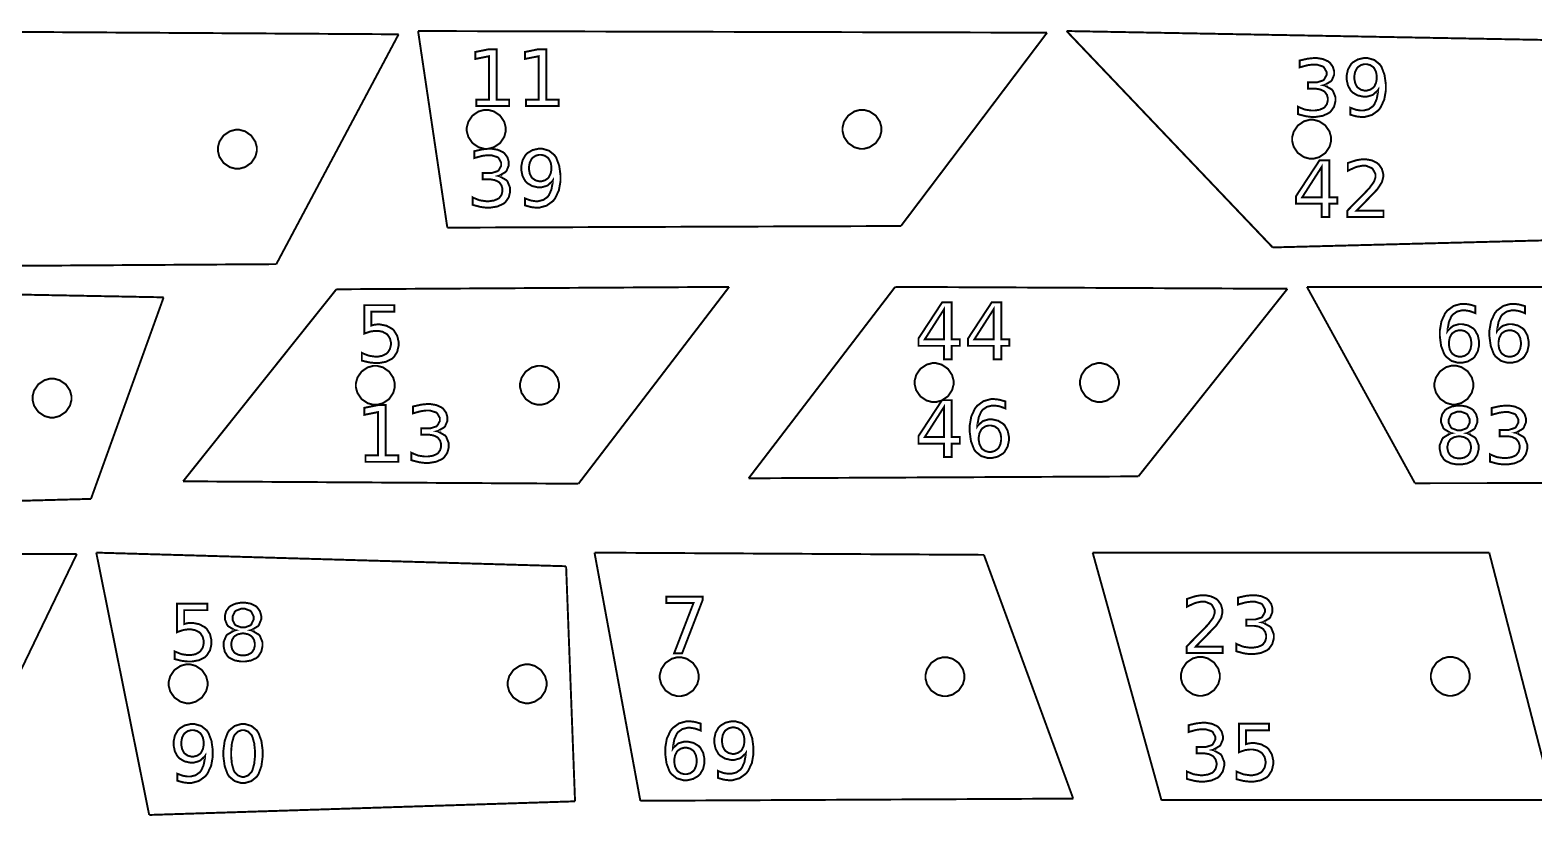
# Model space of a CAD drawing. Extents: x 0 to 51.8, y 1.6 to 26.8.
# Drawn here: x 33.59 to 41.64, y 4.55 to 8.76 of the extents above; entities that cross this region are included whole.
import ezdxf

# ---------------------------------------------------------------- set-up
doc = ezdxf.new("R2010")
doc.units = 0
doc.layers.get('0').update_dxf_attribs({"linetype": 'CONTINUOUS'})

msp = doc.modelspace()

# ---------------------------------------------------------------- linework, layer by layer
at = {"color": 0, "const_width": 0.010417}
for points in [[(32.7807, 8.75418), (35.5618, 8.73671)], [(35.5618, 8.73671), (34.9076, 7.50678)], [(35.666, 8.75418), (39.0307, 8.74544)], [(35.666, 8.75418), (35.8224, 7.7021)], [(39.0307, 8.74544), (38.2489, 7.71083)], [(39.1349, 8.75418), (42.2671, 8.69586)], [(39.1349, 8.75418), (40.2375, 7.59625)], [(35.8224, 7.7021), (38.2489, 7.71083)], [(40.2375, 7.59625), (42.4844, 7.65457)], [(32.189, 7.48926), (34.9076, 7.50678)], [(31.3793, 7.3851), (34.3049, 7.32921)], [(34.3049, 7.32921), (33.9161, 6.25054)], [(35.2289, 7.37224), (34.409, 6.34462)], [(35.2289, 7.37224), (37.33, 7.3851)], [(37.33, 7.3851), (36.524, 6.33176)], [(38.2182, 7.3851), (37.4342, 6.36079)], [(38.2182, 7.3851), (40.3165, 7.37489)], [(40.3165, 7.37489), (39.5192, 6.37104)], [(40.4207, 7.3851), (43.2975, 7.38319)], [(40.4207, 7.3851), (40.9985, 6.33453)], [(37.4342, 6.36079), (39.5192, 6.37104)], [(34.409, 6.34462), (36.524, 6.33176)], [(40.9985, 6.33453), (43.0807, 6.33649)], [(31.8344, 6.19461), (33.9161, 6.25054)], [(31.6142, 5.96306), (33.8403, 5.95535)], [(33.8403, 5.95535), (33.3397, 4.91476)], [(33.9444, 5.96306), (36.4578, 5.89014)], [(33.9444, 5.96306), (34.2276, 4.55925)], [(36.6097, 5.96306), (38.6928, 5.95122)], [(36.6097, 5.96306), (36.8549, 4.63499)], [(38.6928, 5.95122), (39.1704, 4.64681)], [(39.2746, 5.96306), (41.396, 5.96268)], [(39.2746, 5.96306), (39.6424, 4.63878)], [(41.396, 5.96268), (41.7386, 4.63921)], [(36.4578, 5.89014), (36.5056, 4.63222)], [(34.2276, 4.55925), (36.5056, 4.63222)], [(36.8549, 4.63499), (39.1704, 4.64681)], [(39.6424, 4.63878), (41.7386, 4.63921)]]:
    msp.add_lwpolyline(points, dxfattribs=at)
at = {"color": 1, "const_width": 0.010417}
for points in [[(35.9782, 8.38764), (36.0456, 8.38764), (36.0456, 8.61942), (35.9724, 8.60488), (35.9724, 8.64219), (36.0451, 8.65696), (36.0861, 8.65696), (36.0861, 8.38764), (36.1532, 8.38764), (36.1532, 8.35314), (35.9782, 8.35314), (35.9782, 8.38764)], [(36.2436, 8.38764), (36.3108, 8.38764), (36.3108, 8.61942), (36.2376, 8.60488), (36.2376, 8.64219), (36.3104, 8.65696), (36.3514, 8.65696), (36.3514, 8.38764), (36.4185, 8.38764), (36.4185, 8.35314), (36.2436, 8.35314), (36.2436, 8.38764)], [(40.5107, 8.46408), (40.5157, 8.46306), (40.554, 8.44119), (40.5568, 8.43782), (40.5596, 8.43451), (40.5735, 8.40007), (40.5735, 8.38857), (40.5735, 8.37864), (40.5657, 8.34868), (40.5476, 8.32303), (40.5424, 8.3189), (40.5372, 8.31483), (40.505, 8.30051), (40.4671, 8.29438), (40.4546, 8.29438), (40.4447, 8.29438), (40.4186, 8.29764), (40.4153, 8.29829), (40.4119, 8.29893), (40.3769, 8.30817), (40.3733, 8.30935), (40.3733, 8.34907), (40.3763, 8.34744), (40.4075, 8.33475), (40.411, 8.33388), (40.4143, 8.33306), (40.4436, 8.32889), (40.4535, 8.32889), (40.4619, 8.32889), (40.4874, 8.33268), (40.5089, 8.34158), (40.5122, 8.34407), (40.5157, 8.34668), (40.5274, 8.3629), (40.5325, 8.38217), (40.5325, 8.38857), (40.5325, 8.39458), (40.5278, 8.41249), (40.5167, 8.42796), (40.5136, 8.43044), (40.5104, 8.433), (40.4911, 8.44185), (40.4688, 8.44564), (40.4612, 8.44564), (40.4258, 8.44564), (40.4258, 8.47949), (40.4631, 8.47949), (40.4746, 8.47949), (40.5065, 8.48964), (40.5092, 8.49164), (40.5119, 8.49371), (40.5256, 8.51839), (40.5256, 8.52658), (40.5256, 8.53554), (40.5115, 8.56033), (40.5087, 8.56239), (40.506, 8.56451), (40.4725, 8.57497), (40.4612, 8.57497), (40.4522, 8.57497), (40.4282, 8.57194), (40.425, 8.57129), (40.4218, 8.57069), (40.3864, 8.56108), (40.3825, 8.55979), (40.3825, 8.59646), (40.3864, 8.59754), (40.4229, 8.60568), (40.4264, 8.60622), (40.4297, 8.60678), (40.4561, 8.60949), (40.465, 8.60949), (40.4754, 8.60949), (40.5068, 8.60417), (40.5344, 8.59179), (40.5389, 8.58822), (40.5435, 8.58469), (40.5594, 8.56321), (40.5663, 8.53885), (40.5663, 8.53071), (40.5663, 8.52007), (40.5542, 8.4911), (40.5518, 8.48817), (40.5493, 8.48529), (40.5151, 8.46522), (40.5107, 8.46408)], [(40.6528, 8.30653), (40.6528, 8.34407), (40.6553, 8.34289), (40.6814, 8.33344), (40.684, 8.33279), (40.6867, 8.33214), (40.7081, 8.32889), (40.7153, 8.32889), (40.7242, 8.32889), (40.751, 8.33572), (40.7737, 8.35167), (40.7774, 8.35622), (40.781, 8.36079), (40.7942, 8.39068), (40.8014, 8.43007), (40.8018, 8.43935), (40.7999, 8.43647), (40.775, 8.41407), (40.7719, 8.41243), (40.7689, 8.41092), (40.7413, 8.4031), (40.7319, 8.4031), (40.7217, 8.4031), (40.6911, 8.41), (40.6642, 8.42611), (40.6597, 8.43067), (40.6553, 8.43528), (40.6399, 8.46332), (40.6332, 8.4955), (40.6332, 8.50618), (40.6332, 8.51671), (40.6401, 8.54824), (40.6563, 8.57639), (40.6608, 8.58106), (40.6654, 8.58583), (40.6931, 8.60237), (40.7242, 8.60949), (40.7346, 8.60949), (40.7463, 8.60949), (40.781, 8.59939), (40.8104, 8.57585), (40.8151, 8.56912), (40.8197, 8.56239), (40.8358, 8.51958), (40.8429, 8.46869), (40.8429, 8.45171), (40.8429, 8.4356), (40.8343, 8.38726), (40.8144, 8.34429), (40.8088, 8.33713), (40.8031, 8.33003), (40.7688, 8.30507), (40.7299, 8.29438), (40.7171, 8.29438), (40.7092, 8.29438), (40.6883, 8.29693), (40.6858, 8.29742), (40.6831, 8.29796), (40.6556, 8.30556), (40.6528, 8.30653)], [(40.7346, 8.43544), (40.7407, 8.43544), (40.7592, 8.44015), (40.7756, 8.45117), (40.7782, 8.45432), (40.781, 8.45747), (40.7904, 8.47672), (40.7944, 8.49886), (40.7944, 8.50618), (40.7944, 8.51351), (40.7904, 8.53549), (40.781, 8.55469), (40.7782, 8.55783), (40.7756, 8.56104), (40.7592, 8.57215), (40.7407, 8.57693), (40.7346, 8.57693), (40.7283, 8.57693), (40.7096, 8.57215), (40.6932, 8.56104), (40.6906, 8.55783), (40.6878, 8.55469), (40.6785, 8.53549), (40.6744, 8.51351), (40.6744, 8.50618), (40.6744, 8.49886), (40.6785, 8.47672), (40.6878, 8.45747), (40.6906, 8.45432), (40.6932, 8.45117), (40.7096, 8.44015), (40.7283, 8.43544), (40.7346, 8.43544)], [(36.0957, 7.97885), (36.1006, 7.97781), (36.1389, 7.95594), (36.1417, 7.95258), (36.1444, 7.94928), (36.1583, 7.91482), (36.1583, 7.90332), (36.1583, 7.89339), (36.1506, 7.86344), (36.1325, 7.83778), (36.1274, 7.83365), (36.1222, 7.82958), (36.0899, 7.81526), (36.0521, 7.80914), (36.0394, 7.80914), (36.0296, 7.80914), (36.0035, 7.81239), (36.0001, 7.81304), (35.9968, 7.81369), (35.9618, 7.82292), (35.9583, 7.82411), (35.9583, 7.86382), (35.9611, 7.86219), (35.9924, 7.8495), (35.9958, 7.84864), (35.9992, 7.84782), (36.0285, 7.84364), (36.0383, 7.84364), (36.0468, 7.84364), (36.0724, 7.84744), (36.0938, 7.85633), (36.0972, 7.85883), (36.1006, 7.86143), (36.1124, 7.87765), (36.1174, 7.89692), (36.1174, 7.90332), (36.1174, 7.90935), (36.1126, 7.92725), (36.1017, 7.94271), (36.0985, 7.94521), (36.0953, 7.94775), (36.076, 7.9566), (36.0536, 7.96039), (36.0461, 7.96039), (36.0108, 7.96039), (36.0108, 7.99425), (36.0479, 7.99425), (36.0594, 7.99425), (36.0914, 8.00439), (36.0942, 8.0064), (36.0968, 8.00846), (36.1104, 8.03315), (36.1104, 8.04135), (36.1104, 8.05029), (36.0965, 8.07508), (36.0938, 8.07715), (36.091, 8.07926), (36.0574, 8.08974), (36.0461, 8.08974), (36.0371, 8.08974), (36.0132, 8.08669), (36.0099, 8.08604), (36.0067, 8.08544), (35.9712, 8.07585), (35.9674, 8.07454), (35.9674, 8.11122), (35.9712, 8.11231), (36.0078, 8.12044), (36.0113, 8.12099), (36.0146, 8.12153), (36.041, 8.12424), (36.0499, 8.12424), (36.0603, 8.12424), (36.0918, 8.11893), (36.1193, 8.10656), (36.1239, 8.10297), (36.1285, 8.09944), (36.1443, 8.07796), (36.1512, 8.0536), (36.1512, 8.04546), (36.1512, 8.03483), (36.139, 8.00586), (36.1367, 8.00293), (36.1343, 8.00006), (36.1001, 7.97999), (36.0957, 7.97885)], [(36.2376, 7.82129), (36.2376, 7.85883), (36.2403, 7.85764), (36.2662, 7.84819), (36.2689, 7.84754), (36.2715, 7.8469), (36.2931, 7.84364), (36.3001, 7.84364), (36.309, 7.84364), (36.336, 7.85047), (36.3586, 7.86643), (36.3622, 7.87099), (36.3658, 7.87554), (36.379, 7.90543), (36.3863, 7.94482), (36.3868, 7.9541), (36.3849, 7.95122), (36.3599, 7.92882), (36.3568, 7.92719), (36.3537, 7.92567), (36.3261, 7.91786), (36.3169, 7.91786), (36.3067, 7.91786), (36.2761, 7.92475), (36.249, 7.94086), (36.2446, 7.94542), (36.2401, 7.95003), (36.2247, 7.97808), (36.2182, 8.01025), (36.2182, 8.02094), (36.2182, 8.03147), (36.225, 8.06299), (36.2411, 8.09115), (36.2457, 8.09581), (36.2503, 8.10058), (36.2781, 8.11714), (36.309, 8.12424), (36.3194, 8.12424), (36.3311, 8.12424), (36.366, 8.11415), (36.3953, 8.0906), (36.4, 8.08388), (36.4046, 8.07715), (36.4208, 8.03435), (36.4278, 7.98346), (36.4278, 7.96647), (36.4278, 7.95036), (36.4192, 7.90201), (36.3993, 7.85906), (36.3938, 7.85189), (36.3881, 7.84478), (36.3536, 7.81982), (36.3149, 7.80914), (36.3019, 7.80914), (36.2942, 7.80914), (36.2733, 7.81168), (36.2707, 7.81218), (36.2681, 7.81272), (36.2406, 7.82032), (36.2376, 7.82129)], [(36.3194, 7.95019), (36.3257, 7.95019), (36.3442, 7.95492), (36.3604, 7.96593), (36.3631, 7.96907), (36.3658, 7.97222), (36.3753, 7.99149), (36.3794, 8.01361), (36.3794, 8.02094), (36.3794, 8.02826), (36.3753, 8.05024), (36.3658, 8.06944), (36.3631, 8.0726), (36.3604, 8.07579), (36.3442, 8.08692), (36.3257, 8.09169), (36.3194, 8.09169), (36.3132, 8.09169), (36.2946, 8.08692), (36.2782, 8.07579), (36.2754, 8.0726), (36.2728, 8.06944), (36.2633, 8.05024), (36.2594, 8.02826), (36.2594, 8.02094), (36.2594, 8.01361), (36.2633, 7.99149), (36.2728, 7.97222), (36.2754, 7.96907), (36.2782, 7.96593), (36.2946, 7.95492), (36.3132, 7.95019), (36.3194, 7.95019)], [(40.4883, 8.06256), (40.54, 8.06256), (40.54, 7.86464), (40.5835, 7.86464), (40.5835, 7.83035), (40.54, 7.83035), (40.54, 7.75874), (40.4993, 7.75874), (40.4993, 7.83035), (40.3621, 7.83035), (40.3621, 7.87007), (40.4883, 8.06256)], [(40.6868, 7.79324), (40.8303, 7.79324), (40.8303, 7.75874), (40.6376, 7.75874), (40.6376, 7.79324), (40.6414, 7.79731), (40.665, 7.82167), (40.6944, 7.85157), (40.7011, 7.85835), (40.7079, 7.86518), (40.7342, 7.89188), (40.7503, 7.9089), (40.7519, 7.91086), (40.7553, 7.91456), (40.7782, 7.94586), (40.7796, 7.9484), (40.7808, 7.95101), (40.7875, 7.97168), (40.7875, 7.97857), (40.7875, 7.98844), (40.7732, 8.01557), (40.7704, 8.01807), (40.7676, 8.02067), (40.7365, 8.03347), (40.7261, 8.03347), (40.716, 8.03347), (40.6889, 8.02789), (40.6853, 8.02675), (40.6818, 8.02567), (40.6436, 8.00862), (40.6396, 8.00635), (40.6396, 8.04779), (40.6436, 8.04949), (40.6822, 8.06196), (40.6858, 8.06278), (40.6893, 8.06364), (40.7164, 8.06799), (40.7254, 8.06799), (40.736, 8.06799), (40.7678, 8.06207), (40.7958, 8.04829), (40.8006, 8.04432), (40.8053, 8.04042), (40.8217, 8.01688), (40.8287, 7.99029), (40.8287, 7.98139), (40.8287, 7.9725), (40.8228, 7.94863), (40.8217, 7.94581), (40.8204, 7.94303), (40.7993, 7.9101), (40.7963, 7.90631), (40.7954, 7.90533), (40.7854, 7.89486), (40.7682, 7.87696), (40.7636, 7.87224), (40.7592, 7.86757), (40.7308, 7.83837), (40.6951, 7.80171), (40.6868, 7.79324)], [(40.4993, 8.02675), (40.3956, 7.86464), (40.4993, 7.86464), (40.4993, 8.02675)], [(35.3779, 7.28728), (35.5394, 7.28728), (35.5394, 7.25256), (35.4157, 7.25256), (35.4157, 7.17811), (35.4172, 7.17865), (35.4321, 7.18246), (35.4335, 7.18267), (35.435, 7.18294), (35.4474, 7.18419), (35.4515, 7.18419), (35.4629, 7.18419), (35.4971, 7.17719), (35.5271, 7.16086), (35.5321, 7.15619), (35.5369, 7.15158), (35.5543, 7.12349), (35.5618, 7.09158), (35.5618, 7.08089), (35.5618, 7.07004), (35.5542, 7.03733), (35.5363, 7.00928), (35.5313, 7.00472), (35.5261, 7.00022), (35.4944, 6.98438), (35.4575, 6.9776), (35.4453, 6.9776), (35.4356, 6.9776), (35.4094, 6.98031), (35.4063, 6.98085), (35.4029, 6.98139), (35.3688, 6.98953), (35.3651, 6.99061), (35.3651, 7.03185), (35.3682, 7.03022), (35.3999, 7.01774), (35.4032, 7.01688), (35.4064, 7.01611), (35.4349, 7.0121), (35.4444, 7.0121), (35.4522, 7.0121), (35.4758, 7.01671), (35.4965, 7.0275), (35.5, 7.03054), (35.5033, 7.03369), (35.5154, 7.05246), (35.5206, 7.07379), (35.5206, 7.08089), (35.5206, 7.088), (35.5154, 7.10926), (35.5033, 7.12799), (35.5, 7.13103), (35.4965, 7.13417), (35.4758, 7.14501), (35.4522, 7.14968), (35.4444, 7.14968), (35.4361, 7.14968), (35.4142, 7.14665), (35.4114, 7.146), (35.4087, 7.1454), (35.3808, 7.13601), (35.3779, 7.13471), (35.3779, 7.28728)], [(38.469, 7.30176), (38.5207, 7.30176), (38.5207, 7.10385), (38.564, 7.10385), (38.564, 7.06956), (38.5207, 7.06956), (38.5207, 6.99794), (38.4799, 6.99794), (38.4799, 7.06956), (38.3428, 7.06956), (38.3428, 7.10926), (38.469, 7.30176)], [(38.4799, 7.26594), (38.3761, 7.10385), (38.4799, 7.10385), (38.4799, 7.26594)], [(38.7343, 7.30176), (38.786, 7.30176), (38.786, 7.10385), (38.8293, 7.10385), (38.8293, 7.06956), (38.786, 7.06956), (38.786, 6.99794), (38.7451, 6.99794), (38.7451, 7.06956), (38.6081, 7.06956), (38.6081, 7.10926), (38.7343, 7.30176)], [(38.7451, 7.26594), (38.6414, 7.10385), (38.7451, 7.10385), (38.7451, 7.26594)], [(41.3219, 7.2819), (41.3219, 7.24436), (41.3193, 7.24561), (41.2931, 7.25499), (41.2904, 7.25564), (41.2878, 7.25629), (41.2665, 7.25956), (41.2594, 7.25956), (41.2504, 7.25956), (41.2233, 7.25265), (41.2007, 7.2366), (41.1971, 7.23199), (41.1935, 7.22743), (41.1803, 7.1976), (41.1733, 7.15836), (41.1728, 7.14908), (41.1747, 7.15201), (41.1997, 7.17449), (41.2028, 7.176), (41.2058, 7.17763), (41.2335, 7.18554), (41.2426, 7.18554), (41.2529, 7.18554), (41.2836, 7.1786), (41.3106, 7.16243), (41.315, 7.15776), (41.3194, 7.15315), (41.335, 7.125), (41.3417, 7.09293), (41.3417, 7.08225), (41.3417, 7.07172), (41.3346, 7.04004), (41.3185, 7.01188), (41.3139, 7.00717), (41.3093, 7.0025), (41.2817, 6.986), (41.2506, 6.97894), (41.2403, 6.97894), (41.2286, 6.97894), (41.1937, 6.98904), (41.1642, 7.01258), (41.1596, 7.01932), (41.1549, 7.02604), (41.1386, 7.06874), (41.1318, 7.11942), (41.1318, 7.13629), (41.1318, 7.1525), (41.1403, 7.20101), (41.1601, 7.24397), (41.1658, 7.25108), (41.1715, 7.25825), (41.2058, 7.28331), (41.2447, 7.29406), (41.2576, 7.29406), (41.2654, 7.29406), (41.2863, 7.29156), (41.2889, 7.29101), (41.2915, 7.29053), (41.319, 7.28293), (41.3219, 7.2819)], [(41.5872, 7.2819), (41.5872, 7.24436), (41.5846, 7.24561), (41.5583, 7.25499), (41.5557, 7.25564), (41.5531, 7.25629), (41.5318, 7.25956), (41.5247, 7.25956), (41.5157, 7.25956), (41.4886, 7.25265), (41.466, 7.2366), (41.4624, 7.23199), (41.4589, 7.22743), (41.4457, 7.1976), (41.4386, 7.15836), (41.4381, 7.14908), (41.44, 7.15201), (41.465, 7.17449), (41.4681, 7.176), (41.4711, 7.17763), (41.4987, 7.18554), (41.5079, 7.18554), (41.5182, 7.18554), (41.5489, 7.1786), (41.5758, 7.16243), (41.5803, 7.15776), (41.5847, 7.15315), (41.6003, 7.125), (41.6069, 7.09293), (41.6069, 7.08225), (41.6069, 7.07172), (41.6, 7.04004), (41.5838, 7.01188), (41.5792, 7.00717), (41.5746, 7.0025), (41.5469, 6.986), (41.5158, 6.97894), (41.5056, 6.97894), (41.4939, 6.97894), (41.459, 6.98904), (41.4296, 7.01258), (41.4249, 7.01932), (41.4201, 7.02604), (41.404, 7.06874), (41.3971, 7.11942), (41.3971, 7.13629), (41.3971, 7.1525), (41.4056, 7.20101), (41.4254, 7.24397), (41.4311, 7.25108), (41.4368, 7.25825), (41.4712, 7.28331), (41.51, 7.29406), (41.5229, 7.29406), (41.5307, 7.29406), (41.5515, 7.29156), (41.5542, 7.29101), (41.5568, 7.29053), (41.5843, 7.28293), (41.5872, 7.2819)], [(41.2403, 7.153), (41.234, 7.153), (41.2153, 7.14828), (41.1989, 7.13726), (41.1962, 7.13411), (41.1935, 7.13097), (41.1842, 7.11171), (41.1801, 7.08963), (41.1801, 7.08225), (41.1801, 7.07493), (41.1842, 7.0529), (41.1935, 7.03358), (41.1962, 7.03039), (41.1989, 7.02724), (41.2153, 7.01622), (41.234, 7.0115), (41.2403, 7.0115), (41.2464, 7.0115), (41.2649, 7.01622), (41.2813, 7.02724), (41.2839, 7.03039), (41.2867, 7.03358), (41.2961, 7.0529), (41.3001, 7.07493), (41.3001, 7.08225), (41.3001, 7.08963), (41.2961, 7.11171), (41.2867, 7.13097), (41.2839, 7.13411), (41.2813, 7.13726), (41.2649, 7.14828), (41.2464, 7.153), (41.2403, 7.153)], [(41.5056, 7.153), (41.4993, 7.153), (41.4807, 7.14828), (41.4643, 7.13726), (41.4615, 7.13411), (41.4589, 7.13097), (41.4494, 7.11171), (41.4454, 7.08963), (41.4454, 7.08225), (41.4454, 7.07493), (41.4494, 7.0529), (41.4589, 7.03358), (41.4615, 7.03039), (41.4643, 7.02724), (41.4807, 7.01622), (41.4993, 7.0115), (41.5056, 7.0115), (41.5117, 7.0115), (41.5303, 7.01622), (41.5465, 7.02724), (41.5492, 7.03039), (41.5519, 7.03358), (41.5614, 7.0529), (41.5654, 7.07493), (41.5654, 7.08225), (41.5654, 7.08963), (41.5614, 7.11171), (41.5519, 7.13097), (41.5492, 7.13411), (41.5465, 7.13726), (41.5303, 7.14828), (41.5117, 7.153), (41.5056, 7.153)], [(35.3847, 6.48329), (35.4519, 6.48329), (35.4519, 6.71506), (35.3789, 6.70053), (35.3789, 6.73785), (35.4515, 6.75261), (35.4925, 6.75261), (35.4925, 6.48329), (35.5596, 6.48329), (35.5596, 6.44879), (35.3847, 6.44879), (35.3847, 6.48329)], [(35.7674, 6.61263), (35.7724, 6.6116), (35.8107, 6.58974), (35.8135, 6.58637), (35.8163, 6.58306), (35.8301, 6.54861), (35.8301, 6.53711), (35.8301, 6.52718), (35.8224, 6.49724), (35.8043, 6.47157), (35.7992, 6.46744), (35.7939, 6.46338), (35.7617, 6.44906), (35.7238, 6.44293), (35.7112, 6.44293), (35.7014, 6.44293), (35.6753, 6.44618), (35.6719, 6.44683), (35.6686, 6.44749), (35.6336, 6.45671), (35.63, 6.4579), (35.63, 6.49761), (35.6329, 6.49599), (35.6642, 6.48329), (35.6676, 6.48242), (35.671, 6.48161), (35.7003, 6.47743), (35.7101, 6.47743), (35.7186, 6.47743), (35.744, 6.48122), (35.7656, 6.49013), (35.7689, 6.49262), (35.7724, 6.49522), (35.784, 6.51144), (35.7892, 6.53071), (35.7892, 6.53711), (35.7892, 6.54313), (35.7844, 6.56104), (35.7733, 6.5765), (35.7703, 6.579), (35.7671, 6.58154), (35.7478, 6.59039), (35.7254, 6.59418), (35.7179, 6.59418), (35.6825, 6.59418), (35.6825, 6.62804), (35.7197, 6.62804), (35.7312, 6.62804), (35.7632, 6.63818), (35.7658, 6.64019), (35.7686, 6.64225), (35.7822, 6.66694), (35.7822, 6.67513), (35.7822, 6.68408), (35.7682, 6.70888), (35.7654, 6.71094), (35.7626, 6.71306), (35.7292, 6.72353), (35.7179, 6.72353), (35.7089, 6.72353), (35.6849, 6.72049), (35.6817, 6.71983), (35.6785, 6.71924), (35.6431, 6.70964), (35.6392, 6.70833), (35.6392, 6.74501), (35.6431, 6.7461), (35.6796, 6.75424), (35.6831, 6.75478), (35.6864, 6.75532), (35.7128, 6.75803), (35.7217, 6.75803), (35.7321, 6.75803), (35.7635, 6.75271), (35.7911, 6.74035), (35.7957, 6.73676), (35.8001, 6.73324), (35.8161, 6.71175), (35.8229, 6.68739), (35.8229, 6.67925), (35.8229, 6.66862), (35.8108, 6.63965), (35.8085, 6.63672), (35.8061, 6.63385), (35.7718, 6.61376), (35.7674, 6.61263)], [(38.469, 6.77903), (38.5207, 6.77903), (38.5207, 6.58111), (38.564, 6.58111), (38.564, 6.54682), (38.5207, 6.54682), (38.5207, 6.47521), (38.4799, 6.47521), (38.4799, 6.54682), (38.3428, 6.54682), (38.3428, 6.58653), (38.469, 6.77903)], [(38.4799, 6.74322), (38.3761, 6.58111), (38.4799, 6.58111), (38.4799, 6.74322)], [(38.8068, 6.77229), (38.8068, 6.73475), (38.8042, 6.736), (38.7779, 6.74539), (38.7753, 6.74604), (38.7728, 6.74669), (38.7514, 6.74994), (38.7443, 6.74994), (38.7353, 6.74994), (38.7083, 6.74306), (38.6856, 6.727), (38.6821, 6.72239), (38.6785, 6.71783), (38.6653, 6.68799), (38.6582, 6.64876), (38.6578, 6.63949), (38.6597, 6.64242), (38.6846, 6.66488), (38.6876, 6.66639), (38.6907, 6.66803), (38.7183, 6.67594), (38.7276, 6.67594), (38.7378, 6.67594), (38.7685, 6.669), (38.7954, 6.65283), (38.7999, 6.64817), (38.8043, 6.64356), (38.8199, 6.6154), (38.8265, 6.58333), (38.8265, 6.57264), (38.8265, 6.56212), (38.8196, 6.53043), (38.8033, 6.50228), (38.7988, 6.49756), (38.7942, 6.49289), (38.7665, 6.4764), (38.7356, 6.46935), (38.7251, 6.46935), (38.7136, 6.46935), (38.6786, 6.47944), (38.6492, 6.50299), (38.6444, 6.50971), (38.6399, 6.51644), (38.6236, 6.55914), (38.6167, 6.60981), (38.6167, 6.62668), (38.6167, 6.6429), (38.6251, 6.6914), (38.6451, 6.73438), (38.6508, 6.74149), (38.6565, 6.74864), (38.6908, 6.77371), (38.7296, 6.78444), (38.7425, 6.78444), (38.7504, 6.78444), (38.7713, 6.78196), (38.7737, 6.78142), (38.7764, 6.78093), (38.8039, 6.77333), (38.8068, 6.77229)], [(41.194, 6.60232), (41.1896, 6.6034), (41.1553, 6.62386), (41.1528, 6.62685), (41.1503, 6.62989), (41.1381, 6.66081), (41.1381, 6.67111), (41.1381, 6.67931), (41.1444, 6.70372), (41.1596, 6.72515), (41.1639, 6.72863), (41.1682, 6.73221), (41.1947, 6.74457), (41.225, 6.74989), (41.2351, 6.74989), (41.2451, 6.74989), (41.2756, 6.74457), (41.3019, 6.73221), (41.3063, 6.72863), (41.3106, 6.72515), (41.3258, 6.70372), (41.3324, 6.67931), (41.3324, 6.67111), (41.3324, 6.66004), (41.32, 6.62989), (41.3175, 6.62685), (41.315, 6.62386), (41.2808, 6.6034), (41.2765, 6.60232), (41.2815, 6.60118), (41.32, 6.57856), (41.3228, 6.57519), (41.3254, 6.57189), (41.3393, 6.5376), (41.3393, 6.52615), (41.3393, 6.51639), (41.3325, 6.48703), (41.3168, 6.46218), (41.3124, 6.45822), (41.3078, 6.45432), (41.2796, 6.44065), (41.2461, 6.43479), (41.2351, 6.43479), (41.224, 6.43479), (41.1907, 6.44065), (41.1624, 6.45432), (41.1578, 6.45822), (41.1533, 6.46218), (41.1376, 6.48703), (41.131, 6.51639), (41.131, 6.52615), (41.131, 6.53842), (41.1449, 6.57189), (41.1476, 6.57519), (41.1504, 6.57856), (41.189, 6.60118), (41.194, 6.60232)], [(41.179, 6.66721), (41.179, 6.65804), (41.1914, 6.63276), (41.1939, 6.63053), (41.1962, 6.62836), (41.2254, 6.61729), (41.2351, 6.61729), (41.2454, 6.61729), (41.274, 6.62836), (41.2765, 6.63053), (41.279, 6.63276), (41.2915, 6.65864), (41.2915, 6.66721), (41.2915, 6.67643), (41.279, 6.70193), (41.2765, 6.7041), (41.274, 6.70632), (41.2449, 6.71733), (41.2351, 6.71733), (41.2247, 6.71733), (41.1962, 6.70632), (41.1939, 6.7041), (41.1914, 6.70193), (41.179, 6.67589), (41.179, 6.66721)], [(41.5371, 6.60449), (41.5419, 6.60346), (41.5803, 6.5816), (41.5831, 6.57824), (41.5858, 6.57493), (41.5997, 6.54047), (41.5997, 6.52897), (41.5997, 6.51904), (41.5919, 6.4891), (41.5739, 6.46343), (41.5687, 6.45931), (41.5636, 6.45524), (41.5313, 6.44092), (41.4935, 6.43479), (41.4808, 6.43479), (41.471, 6.43479), (41.445, 6.43804), (41.4415, 6.43869), (41.4382, 6.43935), (41.4033, 6.44857), (41.3997, 6.44976), (41.3997, 6.48947), (41.4025, 6.48785), (41.4338, 6.47515), (41.4372, 6.47428), (41.4406, 6.47347), (41.47, 6.46929), (41.4797, 6.46929), (41.4882, 6.46929), (41.5138, 6.4731), (41.5353, 6.48199), (41.5386, 6.48449), (41.5419, 6.48708), (41.5538, 6.50331), (41.5588, 6.52257), (41.5588, 6.52897), (41.5588, 6.535), (41.554, 6.5529), (41.5431, 6.56836), (41.5399, 6.57086), (41.5367, 6.5734), (41.5174, 6.58225), (41.495, 6.58604), (41.4876, 6.58604), (41.4522, 6.58604), (41.4522, 6.6199), (41.4893, 6.6199), (41.5008, 6.6199), (41.5328, 6.63004), (41.5356, 6.63206), (41.5382, 6.63411), (41.5518, 6.65881), (41.5518, 6.66699), (41.5518, 6.67594), (41.5379, 6.70074), (41.5351, 6.70281), (41.5324, 6.70492), (41.4987, 6.71539), (41.4876, 6.71539), (41.4785, 6.71539), (41.4546, 6.71235), (41.4514, 6.71169), (41.4481, 6.7111), (41.4126, 6.7015), (41.4087, 6.70019), (41.4087, 6.73687), (41.4126, 6.73796), (41.4492, 6.7461), (41.4526, 6.74664), (41.4561, 6.74718), (41.4824, 6.74989), (41.4913, 6.74989), (41.5018, 6.74989), (41.5332, 6.74457), (41.5607, 6.73221), (41.5653, 6.72863), (41.5699, 6.7251), (41.5858, 6.70361), (41.5926, 6.67925), (41.5926, 6.67111), (41.5926, 6.66049), (41.5804, 6.63151), (41.5781, 6.62858), (41.5757, 6.62571), (41.5415, 6.60563), (41.5371, 6.60449)], [(38.7251, 6.64339), (38.719, 6.64339), (38.7003, 6.63867), (38.6839, 6.62765), (38.6811, 6.62451), (38.6785, 6.62136), (38.669, 6.60211), (38.6651, 6.58003), (38.6651, 6.57264), (38.6651, 6.56532), (38.669, 6.54329), (38.6785, 6.52399), (38.6811, 6.52078), (38.6839, 6.51764), (38.7003, 6.50662), (38.719, 6.5019), (38.7251, 6.5019), (38.7314, 6.5019), (38.7499, 6.50662), (38.7661, 6.51764), (38.7689, 6.52078), (38.7715, 6.52399), (38.781, 6.54329), (38.7851, 6.56532), (38.7851, 6.57264), (38.7851, 6.58003), (38.781, 6.60211), (38.7715, 6.62136), (38.7689, 6.62451), (38.7661, 6.62765), (38.7499, 6.63867), (38.7314, 6.64339), (38.7251, 6.64339)], [(41.2351, 6.58496), (41.2285, 6.58496), (41.2089, 6.581), (41.1918, 6.57178), (41.189, 6.56912), (41.1862, 6.56651), (41.1765, 6.55057), (41.1724, 6.53228), (41.1724, 6.52615), (41.1724, 6.52001), (41.1765, 6.50157), (41.1862, 6.48557), (41.189, 6.48296), (41.1918, 6.48036), (41.2089, 6.47125), (41.2285, 6.46733), (41.2351, 6.46733), (41.2415, 6.46733), (41.2613, 6.47125), (41.2785, 6.48036), (41.2813, 6.48296), (41.2842, 6.48562), (41.294, 6.50168), (41.2982, 6.52007), (41.2982, 6.52615), (41.2982, 6.53228), (41.294, 6.55057), (41.2842, 6.56651), (41.2813, 6.56912), (41.2785, 6.57178), (41.2614, 6.581), (41.2417, 6.58496), (41.2351, 6.58496)], [(36.9933, 5.72786), (37.1886, 5.72786), (37.1886, 5.71029), (37.0782, 5.42404), (37.0354, 5.42404), (37.1392, 5.69314), (36.9933, 5.69314), (36.9933, 5.72786)], [(39.8264, 5.46044), (39.9699, 5.46044), (39.9699, 5.42594), (39.7771, 5.42594), (39.7771, 5.46044), (39.781, 5.46451), (39.8046, 5.48888), (39.834, 5.51878), (39.8407, 5.52556), (39.8475, 5.53239), (39.8736, 5.55908), (39.8897, 5.57611), (39.8915, 5.57807), (39.8947, 5.58176), (39.9178, 5.61307), (39.919, 5.61561), (39.9204, 5.61822), (39.9271, 5.63889), (39.9271, 5.64578), (39.9271, 5.65565), (39.9128, 5.68278), (39.91, 5.68528), (39.9071, 5.68788), (39.876, 5.70068), (39.8657, 5.70068), (39.8554, 5.70068), (39.8285, 5.6951), (39.8249, 5.69396), (39.8212, 5.69287), (39.7832, 5.67583), (39.779, 5.67356), (39.779, 5.715), (39.7832, 5.71669), (39.8217, 5.72917), (39.8253, 5.72999), (39.8289, 5.73085), (39.856, 5.73519), (39.865, 5.73519), (39.8756, 5.73519), (39.9072, 5.72928), (39.9354, 5.7155), (39.9401, 5.71153), (39.9447, 5.70763), (39.9612, 5.68408), (39.9683, 5.6575), (39.9683, 5.6486), (39.9683, 5.63971), (39.9624, 5.61583), (39.9611, 5.61301), (39.96, 5.61025), (39.9388, 5.57731), (39.9358, 5.57351), (39.9349, 5.57254), (39.925, 5.56207), (39.9078, 5.54417), (39.9032, 5.53944), (39.8986, 5.53478), (39.8704, 5.50558), (39.8346, 5.46892), (39.8264, 5.46044)], [(40.1808, 5.58979), (40.1858, 5.58876), (40.2242, 5.56689), (40.2269, 5.56353), (40.2297, 5.56022), (40.2436, 5.52576), (40.2436, 5.51426), (40.2436, 5.50435), (40.2358, 5.47439), (40.2178, 5.44874), (40.2125, 5.44461), (40.2074, 5.44054), (40.1751, 5.42622), (40.1372, 5.42008), (40.1247, 5.42008), (40.1149, 5.42008), (40.0887, 5.42333), (40.0854, 5.42399), (40.0821, 5.42464), (40.0471, 5.43386), (40.0435, 5.43506), (40.0435, 5.47478), (40.0464, 5.47314), (40.0776, 5.46044), (40.0811, 5.45958), (40.0844, 5.45876), (40.1137, 5.45458), (40.1236, 5.45458), (40.1321, 5.45458), (40.1575, 5.45839), (40.179, 5.46729), (40.1824, 5.46978), (40.1858, 5.47239), (40.1975, 5.48861), (40.2026, 5.50786), (40.2026, 5.51426), (40.2026, 5.52029), (40.1979, 5.53819), (40.1868, 5.55365), (40.1838, 5.55615), (40.1806, 5.55871), (40.1613, 5.56754), (40.1389, 5.57135), (40.1314, 5.57135), (40.096, 5.57135), (40.096, 5.60519), (40.1332, 5.60519), (40.1447, 5.60519), (40.1767, 5.61535), (40.1793, 5.61735), (40.1821, 5.61942), (40.1957, 5.6441), (40.1957, 5.65229), (40.1957, 5.66124), (40.1817, 5.68604), (40.1789, 5.6881), (40.1761, 5.69021), (40.1426, 5.70068), (40.1314, 5.70068), (40.1224, 5.70068), (40.0983, 5.69764), (40.0951, 5.697), (40.0919, 5.6964), (40.0565, 5.68679), (40.0526, 5.68549), (40.0526, 5.72217), (40.0565, 5.72325), (40.0931, 5.73139), (40.0965, 5.73193), (40.0999, 5.73247), (40.1263, 5.73519), (40.1351, 5.73519), (40.1456, 5.73519), (40.1769, 5.72987), (40.2046, 5.7175), (40.209, 5.71392), (40.2136, 5.71039), (40.2296, 5.68892), (40.2364, 5.66456), (40.2364, 5.65642), (40.2364, 5.64578), (40.2243, 5.61681), (40.2219, 5.61388), (40.2194, 5.611), (40.1853, 5.59093), (40.1808, 5.58979)], [(34.3768, 5.69), (34.5382, 5.69), (34.5382, 5.65528), (34.4146, 5.65528), (34.4146, 5.58083), (34.416, 5.58138), (34.4308, 5.58518), (34.4324, 5.58539), (34.4337, 5.58567), (34.4462, 5.58692), (34.4504, 5.58692), (34.4617, 5.58692), (34.4958, 5.57992), (34.5258, 5.56358), (34.5308, 5.55892), (34.5358, 5.55431), (34.5531, 5.52621), (34.5606, 5.49431), (34.5606, 5.48361), (34.5606, 5.47276), (34.5529, 5.44006), (34.5351, 5.412), (34.53, 5.40744), (34.5249, 5.40294), (34.4933, 5.3871), (34.4564, 5.38032), (34.444, 5.38032), (34.4343, 5.38032), (34.4082, 5.38303), (34.405, 5.38357), (34.4017, 5.38411), (34.3675, 5.39225), (34.364, 5.39333), (34.364, 5.43457), (34.3671, 5.43294), (34.3987, 5.42046), (34.4019, 5.4196), (34.4053, 5.41883), (34.4337, 5.41482), (34.4432, 5.41482), (34.451, 5.41482), (34.4746, 5.41943), (34.4953, 5.43024), (34.4987, 5.43326), (34.5022, 5.43642), (34.5142, 5.45518), (34.5193, 5.47651), (34.5193, 5.48361), (34.5193, 5.49072), (34.5142, 5.51199), (34.5022, 5.53071), (34.4987, 5.53375), (34.4953, 5.53689), (34.4746, 5.54775), (34.451, 5.5524), (34.4432, 5.5524), (34.435, 5.5524), (34.4129, 5.54937), (34.4103, 5.54872), (34.4075, 5.54812), (34.3796, 5.53874), (34.3768, 5.53743), (34.3768, 5.69)], [(34.6885, 5.54785), (34.684, 5.54893), (34.6497, 5.56939), (34.6474, 5.57238), (34.6449, 5.57542), (34.6325, 5.60633), (34.6325, 5.61664), (34.6325, 5.62483), (34.6389, 5.64925), (34.654, 5.67068), (34.6583, 5.67415), (34.6626, 5.67774), (34.6892, 5.69011), (34.7194, 5.69542), (34.7296, 5.69542), (34.7396, 5.69542), (34.77, 5.69011), (34.7964, 5.67774), (34.8007, 5.67415), (34.805, 5.67068), (34.8203, 5.64925), (34.8268, 5.62483), (34.8268, 5.61664), (34.8268, 5.60558), (34.8144, 5.57542), (34.8119, 5.57238), (34.8096, 5.56939), (34.7753, 5.54893), (34.771, 5.54785), (34.776, 5.54671), (34.8144, 5.52408), (34.8172, 5.52072), (34.82, 5.51742), (34.8338, 5.48313), (34.8338, 5.47168), (34.8338, 5.46192), (34.8269, 5.43257), (34.8112, 5.40771), (34.8068, 5.40375), (34.8024, 5.39985), (34.774, 5.38618), (34.7406, 5.38032), (34.7296, 5.38032), (34.7185, 5.38032), (34.6851, 5.38618), (34.6568, 5.39985), (34.6522, 5.40375), (34.6478, 5.40771), (34.6321, 5.43257), (34.6254, 5.46192), (34.6254, 5.47168), (34.6254, 5.48394), (34.6393, 5.51742), (34.6421, 5.52072), (34.6449, 5.52408), (34.6835, 5.54671), (34.6885, 5.54785)], [(34.6736, 5.61274), (34.6736, 5.60357), (34.6858, 5.57829), (34.6883, 5.57607), (34.6907, 5.57389), (34.7199, 5.56282), (34.7296, 5.56282), (34.7399, 5.56282), (34.7685, 5.57389), (34.771, 5.57607), (34.7735, 5.57829), (34.786, 5.60417), (34.786, 5.61274), (34.786, 5.62196), (34.7735, 5.64746), (34.771, 5.64963), (34.7685, 5.65186), (34.7393, 5.66287), (34.7296, 5.66287), (34.7193, 5.66287), (34.6907, 5.65186), (34.6883, 5.64963), (34.6858, 5.64746), (34.6736, 5.62142), (34.6736, 5.61274)], [(34.7296, 5.53049), (34.7229, 5.53049), (34.7033, 5.52653), (34.6862, 5.51731), (34.6835, 5.51465), (34.6807, 5.51204), (34.671, 5.4961), (34.6668, 5.47781), (34.6668, 5.47168), (34.6668, 5.46556), (34.671, 5.4471), (34.6807, 5.4311), (34.6835, 5.4285), (34.6862, 5.42589), (34.7033, 5.41678), (34.7229, 5.41287), (34.7296, 5.41287), (34.7361, 5.41287), (34.7557, 5.41678), (34.7729, 5.42589), (34.7758, 5.4285), (34.7786, 5.43115), (34.7885, 5.44721), (34.7926, 5.4656), (34.7926, 5.47168), (34.7926, 5.47781), (34.7885, 5.4961), (34.7786, 5.51204), (34.7758, 5.51465), (34.7729, 5.51731), (34.7558, 5.52653), (34.7361, 5.53049), (34.7296, 5.53049)], [(34.3776, 4.74268), (34.3776, 4.78022), (34.3803, 4.77903), (34.4063, 4.76958), (34.4089, 4.76893), (34.4115, 4.76828), (34.4331, 4.76503), (34.4401, 4.76503), (34.449, 4.76503), (34.476, 4.77186), (34.4986, 4.78782), (34.5022, 4.79237), (34.5058, 4.79693), (34.519, 4.82682), (34.5262, 4.86621), (34.5268, 4.87549), (34.5249, 4.87261), (34.4999, 4.85021), (34.4968, 4.84858), (34.4938, 4.84706), (34.4661, 4.83925), (34.4568, 4.83925), (34.4467, 4.83925), (34.416, 4.84614), (34.389, 4.86225), (34.3846, 4.86681), (34.3801, 4.87142), (34.3647, 4.89947), (34.3582, 4.93164), (34.3582, 4.94233), (34.3582, 4.95285), (34.365, 4.98438), (34.3811, 5.01253), (34.3857, 5.01719), (34.3903, 5.02197), (34.4179, 5.03851), (34.449, 5.04563), (34.4594, 5.04563), (34.4711, 5.04563), (34.506, 5.03554), (34.5353, 5.01199), (34.54, 5.00526), (34.5446, 4.99854), (34.5608, 4.95574), (34.5678, 4.90483), (34.5678, 4.88786), (34.5678, 4.87175), (34.5592, 4.8234), (34.5393, 4.78043), (34.5337, 4.77328), (34.5281, 4.76617), (34.4936, 4.74121), (34.4549, 4.73053), (34.4419, 4.73053), (34.434, 4.73053), (34.4132, 4.73307), (34.4107, 4.73356), (34.4081, 4.7341), (34.3804, 4.74169), (34.3776, 4.74268)], [(34.4594, 4.87158), (34.4656, 4.87158), (34.4842, 4.87631), (34.5004, 4.88732), (34.5031, 4.89046), (34.5058, 4.89361), (34.5153, 4.91287), (34.5193, 4.935), (34.5193, 4.94233), (34.5193, 4.94965), (34.5153, 4.97163), (34.5058, 4.99083), (34.5031, 4.99397), (34.5004, 4.99718), (34.4842, 5.00831), (34.4656, 5.01307), (34.4594, 5.01307), (34.4532, 5.01307), (34.4346, 5.00831), (34.4182, 4.99718), (34.4154, 4.99397), (34.4126, 4.99083), (34.4033, 4.97163), (34.3993, 4.94965), (34.3993, 4.94233), (34.3993, 4.935), (34.4033, 4.91287), (34.4126, 4.89361), (34.4154, 4.89046), (34.4182, 4.88732), (34.4346, 4.87631), (34.4532, 4.87158), (34.4594, 4.87158)], [(34.7296, 5.04563), (34.7408, 5.04563), (34.7746, 5.03554), (34.8032, 5.01199), (34.8076, 5.00526), (34.8121, 4.99854), (34.8278, 4.95574), (34.8346, 4.90483), (34.8346, 4.88786), (34.8346, 4.87099), (34.8278, 4.82032), (34.8121, 4.77761), (34.8076, 4.77089), (34.8032, 4.76417), (34.7746, 4.74061), (34.7408, 4.73053), (34.7296, 4.73053), (34.7182, 4.73053), (34.6846, 4.74061), (34.6561, 4.76417), (34.6517, 4.77089), (34.6471, 4.77761), (34.6314, 4.82032), (34.6247, 4.87099), (34.6247, 4.88786), (34.6247, 4.90483), (34.6314, 4.95574), (34.6471, 4.99854), (34.6517, 5.00526), (34.6561, 5.01199), (34.6846, 5.03554), (34.7182, 5.04563), (34.7296, 5.04563)], [(34.7296, 5.01307), (34.7225, 5.01307), (34.7017, 5.00526), (34.6844, 4.98703), (34.6818, 4.98182), (34.6792, 4.97661), (34.6699, 4.94271), (34.666, 4.90158), (34.666, 4.88786), (34.666, 4.87424), (34.6699, 4.83333), (34.6792, 4.79953), (34.6818, 4.79432), (34.6844, 4.78911), (34.7017, 4.77089), (34.7225, 4.76307), (34.7296, 4.76307), (34.7365, 4.76307), (34.7575, 4.77089), (34.7749, 4.78911), (34.7775, 4.79432), (34.7801, 4.79953), (34.7894, 4.83333), (34.7936, 4.87424), (34.7936, 4.88786), (34.7936, 4.90158), (34.7894, 4.94271), (34.7801, 4.97661), (34.7775, 4.98182), (34.7749, 4.98703), (34.7575, 5.00526), (34.7365, 5.01307), (34.7296, 5.01307)], [(37.1782, 5.04807), (37.1782, 5.01053), (37.1756, 5.01178), (37.1493, 5.02115), (37.1467, 5.02181), (37.1442, 5.02246), (37.1228, 5.02572), (37.1157, 5.02572), (37.1067, 5.02572), (37.0796, 5.01882), (37.0569, 5.00276), (37.0533, 4.99815), (37.0499, 4.9936), (37.0367, 4.96376), (37.0296, 4.92453), (37.029, 4.91525), (37.031, 4.91818), (37.056, 4.94065), (37.059, 4.94217), (37.0621, 4.94379), (37.0897, 4.95171), (37.099, 4.95171), (37.1092, 4.95171), (37.1399, 4.94476), (37.1668, 4.9286), (37.1713, 4.92393), (37.1757, 4.91932), (37.1913, 4.89117), (37.1979, 4.8591), (37.1979, 4.84842), (37.1979, 4.83789), (37.191, 4.80621), (37.1747, 4.77806), (37.1701, 4.77333), (37.1656, 4.76867), (37.1379, 4.75217), (37.1069, 4.74511), (37.0965, 4.74511), (37.0849, 4.74511), (37.05, 4.75521), (37.0206, 4.77875), (37.0158, 4.78549), (37.0111, 4.79221), (36.995, 4.8349), (36.9881, 4.88558), (36.9881, 4.90246), (36.9881, 4.91868), (36.9965, 4.96718), (37.0164, 5.01014), (37.0221, 5.01725), (37.0278, 5.02442), (37.0622, 5.04949), (37.101, 5.06022), (37.1139, 5.06022), (37.1218, 5.06022), (37.1426, 5.05772), (37.1451, 5.05718), (37.1478, 5.05669), (37.1753, 5.0491), (37.1782, 5.04807)], [(37.2701, 4.75726), (37.2701, 4.79482), (37.2726, 4.79362), (37.2986, 4.78418), (37.3014, 4.78353), (37.3039, 4.78288), (37.3254, 4.77962), (37.3326, 4.77962), (37.3415, 4.77962), (37.3683, 4.78646), (37.3911, 4.8024), (37.3946, 4.80697), (37.3982, 4.81153), (37.4115, 4.84142), (37.4186, 4.88081), (37.4192, 4.89008), (37.4172, 4.88721), (37.3922, 4.86481), (37.3892, 4.86317), (37.3861, 4.86165), (37.3585, 4.85385), (37.3493, 4.85385), (37.339, 4.85385), (37.3085, 4.86074), (37.2815, 4.87685), (37.2771, 4.8814), (37.2726, 4.88601), (37.2571, 4.91407), (37.2506, 4.94624), (37.2506, 4.95692), (37.2506, 4.96744), (37.2574, 4.99897), (37.2735, 5.02713), (37.2781, 5.03179), (37.2828, 5.03657), (37.3104, 5.05311), (37.3415, 5.06022), (37.3519, 5.06022), (37.3635, 5.06022), (37.3983, 5.05013), (37.4278, 5.02658), (37.4324, 5.01986), (37.4369, 5.01313), (37.4532, 4.97032), (37.4601, 4.91943), (37.4601, 4.90246), (37.4601, 4.88633), (37.4517, 4.838), (37.4318, 4.79503), (37.4261, 4.78787), (37.4204, 4.78076), (37.3861, 4.75581), (37.3472, 4.74511), (37.3343, 4.74511), (37.3265, 4.74511), (37.3057, 4.74767), (37.3031, 4.74815), (37.3004, 4.74869), (37.2729, 4.75629), (37.2701, 4.75726)], [(37.3519, 4.88618), (37.3581, 4.88618), (37.3765, 4.8909), (37.3928, 4.90192), (37.3956, 4.90506), (37.3982, 4.90821), (37.4078, 4.92746), (37.4118, 4.9496), (37.4118, 4.95692), (37.4118, 4.96425), (37.4078, 4.98622), (37.3982, 5.00543), (37.3956, 5.00857), (37.3928, 5.01178), (37.3765, 5.02289), (37.3581, 5.02767), (37.3519, 5.02767), (37.3457, 5.02767), (37.3269, 5.02289), (37.3106, 5.01178), (37.3078, 5.00857), (37.3051, 5.00543), (37.2957, 4.98622), (37.2918, 4.96425), (37.2918, 4.95692), (37.2918, 4.9496), (37.2957, 4.92746), (37.3051, 4.90821), (37.3078, 4.90506), (37.3106, 4.90192), (37.3269, 4.8909), (37.3457, 4.88618), (37.3519, 4.88618)], [(39.9156, 4.90722), (39.9204, 4.90619), (39.9589, 4.88433), (39.9615, 4.88097), (39.9643, 4.87765), (39.9783, 4.84321), (39.9783, 4.83171), (39.9783, 4.82178), (39.9706, 4.79183), (39.9524, 4.76617), (39.9472, 4.76204), (39.9421, 4.75797), (39.9099, 4.74365), (39.8719, 4.73753), (39.8594, 4.73753), (39.8496, 4.73753), (39.8235, 4.74078), (39.8201, 4.74143), (39.8167, 4.74208), (39.7818, 4.75131), (39.7782, 4.7525), (39.7782, 4.79221), (39.781, 4.79058), (39.8124, 4.77789), (39.8157, 4.77701), (39.8192, 4.77621), (39.8485, 4.77203), (39.8583, 4.77203), (39.8668, 4.77203), (39.8922, 4.77582), (39.9138, 4.78472), (39.9171, 4.78722), (39.9204, 4.78982), (39.9322, 4.80604), (39.9372, 4.82531), (39.9372, 4.83171), (39.9372, 4.83772), (39.9325, 4.85563), (39.9215, 4.8711), (39.9185, 4.87358), (39.9153, 4.87614), (39.896, 4.88499), (39.8735, 4.88878), (39.8661, 4.88878), (39.8307, 4.88878), (39.8307, 4.92264), (39.8678, 4.92264), (39.8794, 4.92264), (39.9114, 4.93278), (39.914, 4.93479), (39.9168, 4.93685), (39.9303, 4.96153), (39.9303, 4.96972), (39.9303, 4.97868), (39.9164, 5.00347), (39.9136, 5.00553), (39.9108, 5.00765), (39.8772, 5.01812), (39.8661, 5.01812), (39.8571, 5.01812), (39.8331, 5.01508), (39.8299, 5.01443), (39.8267, 5.01383), (39.7911, 5.00424), (39.7874, 5.00293), (39.7874, 5.03961), (39.7912, 5.04069), (39.8278, 5.04883), (39.8311, 5.04937), (39.8346, 5.04992), (39.861, 5.05263), (39.8699, 5.05263), (39.8803, 5.05263), (39.9117, 5.04731), (39.9393, 5.03494), (39.9437, 5.03136), (39.9483, 5.02783), (39.9643, 5.00635), (39.9711, 4.98199), (39.9711, 4.97385), (39.9711, 4.96322), (39.959, 4.93425), (39.9567, 4.93132), (39.9542, 4.92844), (39.92, 4.90836), (39.9156, 4.90722)], [(40.0568, 5.04719), (40.2182, 5.04719), (40.2182, 5.01247), (40.0944, 5.01247), (40.0944, 4.93804), (40.096, 4.93858), (40.1108, 4.94239), (40.1124, 4.9426), (40.1137, 4.94287), (40.1261, 4.94412), (40.1303, 4.94412), (40.1417, 4.94412), (40.1758, 4.93712), (40.2058, 4.92079), (40.2108, 4.91613), (40.2158, 4.91151), (40.2331, 4.8834), (40.2406, 4.85151), (40.2406, 4.84082), (40.2406, 4.82997), (40.2329, 4.79725), (40.215, 4.76921), (40.21, 4.76465), (40.2049, 4.76014), (40.1732, 4.74431), (40.1363, 4.73753), (40.124, 4.73753), (40.1143, 4.73753), (40.0882, 4.74024), (40.085, 4.74078), (40.0817, 4.74132), (40.0475, 4.74946), (40.0439, 4.75054), (40.0439, 4.79178), (40.0469, 4.79015), (40.0786, 4.77767), (40.0819, 4.77681), (40.0851, 4.77604), (40.1136, 4.77203), (40.1232, 4.77203), (40.131, 4.77203), (40.1546, 4.77664), (40.1753, 4.78743), (40.1788, 4.79047), (40.1821, 4.79362), (40.1942, 4.81239), (40.1993, 4.83371), (40.1993, 4.84082), (40.1993, 4.84793), (40.1942, 4.86919), (40.1821, 4.88792), (40.1788, 4.89094), (40.1753, 4.8941), (40.1546, 4.90494), (40.131, 4.90961), (40.1232, 4.90961), (40.1149, 4.90961), (40.0929, 4.90657), (40.0901, 4.90593), (40.0875, 4.90533), (40.0596, 4.89594), (40.0568, 4.89464), (40.0568, 5.04719)], [(37.0965, 4.91917), (37.0903, 4.91917), (37.0717, 4.91444), (37.0553, 4.90343), (37.0525, 4.90028), (37.0499, 4.89714), (37.0404, 4.87788), (37.0365, 4.85579), (37.0365, 4.84842), (37.0365, 4.8411), (37.0404, 4.81907), (37.0499, 4.79975), (37.0525, 4.79656), (37.0553, 4.7934), (37.0717, 4.78239), (37.0903, 4.77767), (37.0965, 4.77767), (37.1026, 4.77767), (37.1213, 4.78239), (37.1375, 4.7934), (37.1401, 4.79656), (37.1429, 4.79975), (37.1524, 4.81907), (37.1565, 4.8411), (37.1565, 4.84842), (37.1565, 4.85579), (37.1524, 4.87788), (37.1429, 4.89714), (37.1401, 4.90028), (37.1375, 4.90343), (37.1213, 4.91444), (37.1026, 4.91917), (37.0965, 4.91917)]]:
    msp.add_lwpolyline(points, close=True, dxfattribs=at)
at = {"color": 0, "const_width": 0.010417}
for points in [[(36.1349, 8.22814), (36.1349, 8.21804), (36.1268, 8.18761), (36.1044, 8.15451), (36.0712, 8.13217), (36.0408, 8.12397), (36.0307, 8.12397), (36.0206, 8.12397), (35.9901, 8.13217), (35.9571, 8.15451), (35.9347, 8.18761), (35.9265, 8.21804), (35.9265, 8.22814), (35.9265, 8.23828), (35.9347, 8.26872), (35.9571, 8.30181), (35.9901, 8.32417), (36.0206, 8.33231), (36.0307, 8.33231), (36.0408, 8.33231), (36.0712, 8.32417), (36.1044, 8.30181), (36.1268, 8.26872), (36.1349, 8.23828), (36.1349, 8.22814)], [(38.1447, 8.22814), (38.1447, 8.21804), (38.1365, 8.18761), (38.1142, 8.15451), (38.0811, 8.13217), (38.0506, 8.12397), (38.0406, 8.12397), (38.0304, 8.12397), (38, 8.13217), (37.9668, 8.15451), (37.9444, 8.18761), (37.9364, 8.21804), (37.9364, 8.22814), (37.9364, 8.23828), (37.9444, 8.26872), (37.9668, 8.30181), (38, 8.32417), (38.0304, 8.33231), (38.0406, 8.33231), (38.0506, 8.33231), (38.0811, 8.32417), (38.1142, 8.30181), (38.1365, 8.26872), (38.1447, 8.23828), (38.1447, 8.22814)], [(34.8035, 8.12175), (34.8035, 8.11165), (34.7953, 8.08122), (34.7729, 8.04813), (34.7399, 8.02576), (34.7093, 8.01758), (34.6993, 8.01758), (34.6892, 8.01758), (34.6587, 8.02576), (34.6256, 8.04813), (34.6032, 8.08122), (34.5951, 8.11165), (34.5951, 8.12175), (34.5951, 8.13189), (34.6032, 8.16233), (34.6256, 8.19542), (34.6587, 8.21778), (34.6892, 8.22592), (34.6993, 8.22592), (34.7093, 8.22592), (34.7399, 8.21778), (34.7729, 8.19542), (34.7953, 8.16233), (34.8035, 8.13189), (34.8035, 8.12175)], [(40.55, 8.17524), (40.55, 8.16515), (40.5418, 8.13471), (40.5194, 8.10161), (40.4864, 8.07926), (40.456, 8.07107), (40.4458, 8.07107), (40.4357, 8.07107), (40.4053, 8.07926), (40.3722, 8.10161), (40.3499, 8.13471), (40.3417, 8.16515), (40.3417, 8.17524), (40.3417, 8.18539), (40.3499, 8.21582), (40.3722, 8.24892), (40.4053, 8.27126), (40.4357, 8.2794), (40.4458, 8.2794), (40.456, 8.2794), (40.4864, 8.27126), (40.5194, 8.24892), (40.5418, 8.21582), (40.55, 8.18539), (40.55, 8.17524)], [(35.5414, 6.85846), (35.5414, 6.84836), (35.5332, 6.81793), (35.5108, 6.78483), (35.4778, 6.76247), (35.4474, 6.75429), (35.4372, 6.75429), (35.4271, 6.75429), (35.3967, 6.76247), (35.3636, 6.78483), (35.3413, 6.81793), (35.3331, 6.84836), (35.3331, 6.85846), (35.3331, 6.8686), (35.3413, 6.89903), (35.3636, 6.93213), (35.3967, 6.95449), (35.4271, 6.96262), (35.4372, 6.96262), (35.4474, 6.96262), (35.4778, 6.95449), (35.5108, 6.93213), (35.5332, 6.89903), (35.5414, 6.8686), (35.5414, 6.85846)], [(36.4199, 6.85846), (36.4199, 6.84836), (36.4117, 6.81793), (36.3893, 6.78483), (36.3561, 6.76247), (36.3257, 6.75429), (36.3157, 6.75429), (36.3056, 6.75429), (36.275, 6.76247), (36.2419, 6.78483), (36.2196, 6.81793), (36.2115, 6.84836), (36.2115, 6.85846), (36.2115, 6.8686), (36.2196, 6.89903), (36.2419, 6.93213), (36.275, 6.95449), (36.3056, 6.96262), (36.3157, 6.96262), (36.3257, 6.96262), (36.3561, 6.95449), (36.3893, 6.93213), (36.4117, 6.89903), (36.4199, 6.8686), (36.4199, 6.85846)], [(38.5307, 6.87294), (38.5307, 6.86285), (38.5225, 6.83242), (38.5001, 6.79932), (38.4671, 6.77696), (38.4365, 6.76878), (38.4265, 6.76878), (38.4164, 6.76878), (38.386, 6.77696), (38.3528, 6.79932), (38.3304, 6.83242), (38.3224, 6.86285), (38.3224, 6.87294), (38.3224, 6.88308), (38.3304, 6.91351), (38.3528, 6.94661), (38.386, 6.96897), (38.4164, 6.97711), (38.4265, 6.97711), (38.4365, 6.97711), (38.4671, 6.96897), (38.5001, 6.94661), (38.5225, 6.91351), (38.5307, 6.88308), (38.5307, 6.87294)], [(39.415, 6.87294), (39.415, 6.86285), (39.4068, 6.83242), (39.3844, 6.79932), (39.3514, 6.77696), (39.321, 6.76878), (39.3108, 6.76878), (39.3007, 6.76878), (39.2703, 6.77696), (39.2372, 6.79932), (39.2149, 6.83242), (39.2067, 6.86285), (39.2067, 6.87294), (39.2067, 6.88308), (39.2149, 6.91351), (39.2372, 6.94661), (39.2703, 6.96897), (39.3007, 6.97711), (39.3108, 6.97711), (39.321, 6.97711), (39.3514, 6.96897), (39.3844, 6.94661), (39.4068, 6.91351), (39.415, 6.88308), (39.415, 6.87294)], [(41.311, 6.85981), (41.311, 6.84972), (41.3028, 6.81928), (41.2806, 6.78618), (41.2474, 6.76383), (41.2169, 6.75564), (41.2068, 6.75564), (41.1967, 6.75564), (41.1662, 6.76383), (41.1332, 6.78618), (41.1108, 6.81928), (41.1026, 6.84972), (41.1026, 6.85981), (41.1026, 6.86996), (41.1108, 6.90039), (41.1332, 6.93349), (41.1662, 6.95583), (41.1967, 6.96397), (41.2068, 6.96397), (41.2169, 6.96397), (41.2474, 6.95583), (41.2806, 6.93349), (41.3028, 6.90039), (41.311, 6.86996), (41.311, 6.85981)], [(33.8119, 6.78988), (33.8119, 6.77979), (33.8038, 6.74935), (33.7814, 6.71625), (33.7483, 6.6939), (33.7179, 6.68571), (33.7078, 6.68571), (33.6976, 6.68571), (33.6672, 6.6939), (33.6342, 6.71625), (33.6118, 6.74935), (33.6036, 6.77979), (33.6036, 6.78988), (33.6036, 6.80003), (33.6118, 6.83046), (33.6342, 6.86356), (33.6672, 6.8859), (33.6976, 6.89404), (33.7078, 6.89404), (33.7179, 6.89404), (33.7483, 6.8859), (33.7814, 6.86356), (33.8038, 6.83046), (33.8119, 6.80003), (33.8119, 6.78988)], [(37.1674, 5.29904), (37.1674, 5.28896), (37.1592, 5.25851), (37.1368, 5.22542), (37.1036, 5.20307), (37.0732, 5.19488), (37.0632, 5.19488), (37.0531, 5.19488), (37.0226, 5.20307), (36.9894, 5.22542), (36.9671, 5.25851), (36.959, 5.28896), (36.959, 5.29904), (36.959, 5.30919), (36.9671, 5.33963), (36.9894, 5.37272), (37.0226, 5.39507), (37.0531, 5.40321), (37.0632, 5.40321), (37.0732, 5.40321), (37.1036, 5.39507), (37.1368, 5.37272), (37.1592, 5.33963), (37.1674, 5.30919), (37.1674, 5.29904)], [(38.5886, 5.29904), (38.5886, 5.28896), (38.5804, 5.25851), (38.5581, 5.22542), (38.525, 5.20307), (38.4946, 5.19488), (38.4844, 5.19488), (38.4743, 5.19488), (38.4439, 5.20307), (38.4108, 5.22542), (38.3885, 5.25851), (38.3803, 5.28896), (38.3803, 5.29904), (38.3803, 5.30919), (38.3885, 5.33963), (38.4108, 5.37272), (38.4439, 5.39507), (38.4743, 5.40321), (38.4844, 5.40321), (38.4946, 5.40321), (38.525, 5.39507), (38.5581, 5.37272), (38.5804, 5.33963), (38.5886, 5.30919), (38.5886, 5.29904)], [(39.9549, 5.30094), (39.9549, 5.29085), (39.9467, 5.26042), (39.9243, 5.22732), (39.8912, 5.20497), (39.8608, 5.19678), (39.8507, 5.19678), (39.8406, 5.19678), (39.8101, 5.20497), (39.7771, 5.22732), (39.7547, 5.26042), (39.7465, 5.29085), (39.7465, 5.30094), (39.7465, 5.31108), (39.7547, 5.34153), (39.7771, 5.37462), (39.8101, 5.39697), (39.8406, 5.40511), (39.8507, 5.40511), (39.8608, 5.40511), (39.8912, 5.39697), (39.9243, 5.37462), (39.9467, 5.34153), (39.9549, 5.31108), (39.9549, 5.30094)], [(41.2918, 5.30094), (41.2918, 5.29085), (41.2836, 5.26042), (41.2613, 5.22732), (41.2282, 5.20497), (41.1978, 5.19678), (41.1876, 5.19678), (41.1775, 5.19678), (41.1471, 5.20497), (41.114, 5.22732), (41.0917, 5.26042), (41.0835, 5.29085), (41.0835, 5.30094), (41.0835, 5.31108), (41.0917, 5.34153), (41.114, 5.37462), (41.1471, 5.39697), (41.1775, 5.40511), (41.1876, 5.40511), (41.1978, 5.40511), (41.2282, 5.39697), (41.2613, 5.37462), (41.2836, 5.34153), (41.2918, 5.31108), (41.2918, 5.30094)], [(34.5401, 5.26118), (34.5401, 5.25108), (34.5319, 5.22065), (34.5097, 5.18756), (34.4765, 5.16521), (34.4461, 5.15701), (34.436, 5.15701), (34.4258, 5.15701), (34.3954, 5.16521), (34.3624, 5.18756), (34.34, 5.22065), (34.3318, 5.25108), (34.3318, 5.26118), (34.3318, 5.27132), (34.34, 5.30176), (34.3624, 5.33485), (34.3954, 5.35721), (34.4258, 5.36535), (34.436, 5.36535), (34.4461, 5.36535), (34.4765, 5.35721), (34.5097, 5.33485), (34.5319, 5.30176), (34.5401, 5.27132), (34.5401, 5.26118)], [(36.3536, 5.26118), (36.3536, 5.25108), (36.3454, 5.22065), (36.3231, 5.18756), (36.29, 5.16521), (36.2594, 5.15701), (36.2494, 5.15701), (36.2393, 5.15701), (36.2089, 5.16521), (36.1757, 5.18756), (36.1533, 5.22065), (36.1453, 5.25108), (36.1453, 5.26118), (36.1453, 5.27132), (36.1533, 5.30176), (36.1757, 5.33485), (36.2089, 5.35721), (36.2393, 5.36535), (36.2494, 5.36535), (36.2594, 5.36535), (36.29, 5.35721), (36.3231, 5.33485), (36.3454, 5.30176), (36.3536, 5.27132), (36.3536, 5.26118)]]:
    msp.add_lwpolyline(points, close=True, dxfattribs=at)

doc.saveas('drawing.dxf')
